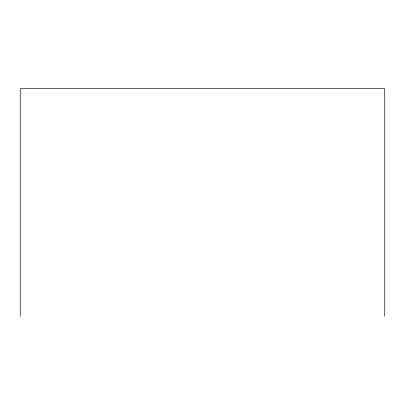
<?xml version="1.0" encoding="UTF-8"?>
<svg xmlns="http://www.w3.org/2000/svg" width="405" height="405" viewBox="0 0 405 405"><rect width="100%" height="100%" fill="white"/><g stroke="black" fill="none" stroke-linecap="round" stroke-linejoin="round"><path stroke-width="0.61" d="M384.75 316.315L384.75 88.685L20.25 88.685L20.25 316.315"/></g></svg>
